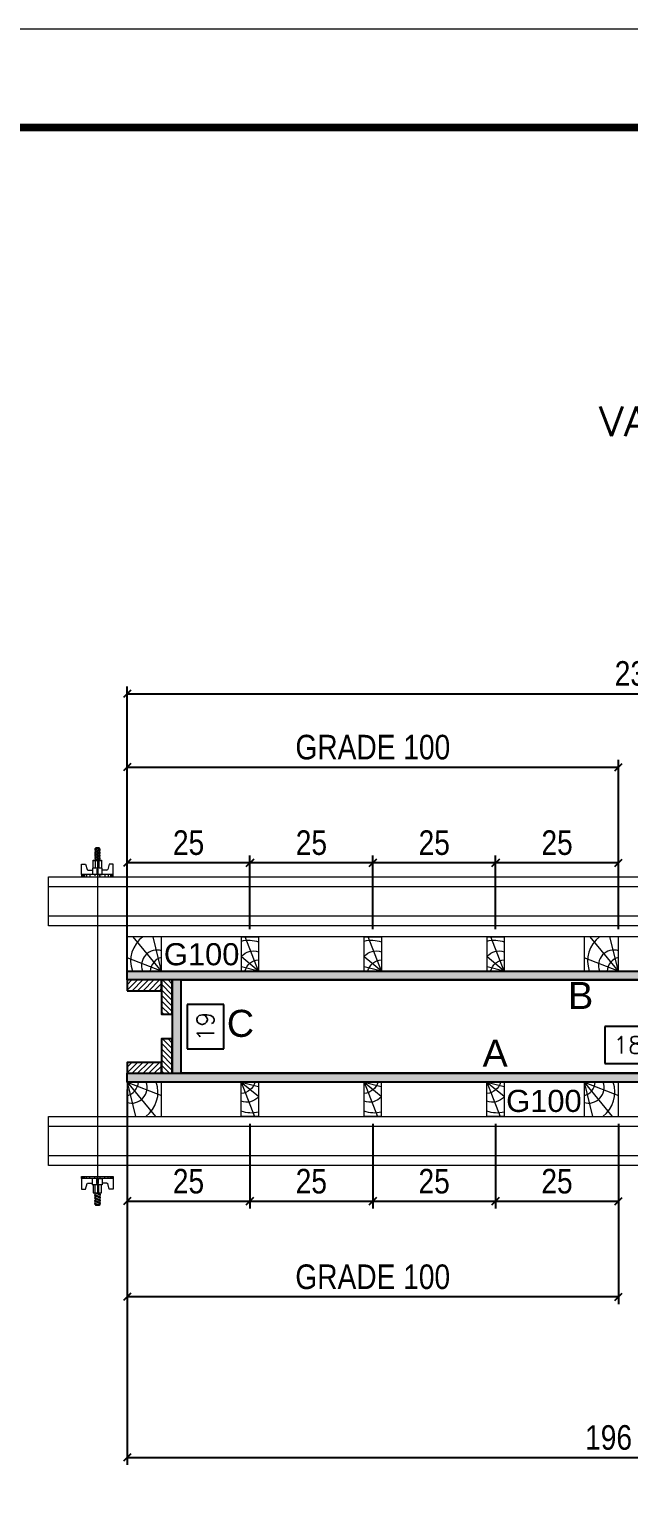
# Model space of a CAD drawing. Extents: x 2949 to 9203, y -16089 to 12527.
# Drawn here: x 8207 to 8451, y -7594 to -6999 of the extents above; entities that cross this region are included whole.
import ezdxf
from ezdxf.enums import TextEntityAlignment as Align

# ---------------------------------------------------------------- set-up
doc = ezdxf.new("R2010")
doc.units = 0
doc.linetypes.add('DASHED', pattern=[0.75, 0.5, -0.25])
doc.linetypes.add('HIDDEN', pattern=[0.375, 0.25, -0.125])
for name, color, linetype, lineweight in [('CONCRETO', 251, 'Continuous', 25), ('Folhas', 255, 'Continuous', 9), ('Hachura', 251, 'Continuous', 9), ('Madeira', 126, 'Continuous', 18), ('Perfil Metálico', 224, 'Continuous', 18), ('SARRAFO DE PRESSAO', 251, 'DASHED', 9), ('Texto Seção', 7, 'Continuous', 15)]:
    doc.layers.add(name, color=color, linetype=linetype, lineweight=lineweight)
for name, color, linetype in [('COTA', 241, 'Continuous'), ('MEIO_PONT', 93, 'Continuous'), ('Painéis', 200, 'Continuous'), ('SARRAFO', 251, 'Continuous'), ('Texto de Titulo', 7, 'Continuous'), ('Texto Qtd Sarr', 242, 'Continuous'), ('TEXTO_GERAL', 7, 'Continuous')]:
    doc.layers.add(name, color=color, linetype=linetype)
doc.styles.add('ARIAL', font='arial.ttf')
doc.styles.add('COTA TECNICA 2X', font='techl___.ttf', dxfattribs={"height": 10})
doc.styles.add('ROMANS', font='romans.shx')
doc.styles.add('SANSSERIF', font='sas_____.pfb')
doc.dimstyles.new('Cota Seção interna', dxfattribs={"dimtxt": 7, "dimasz": 6, "dimexe": 0.18, "dimexo": 2, "dimgap": -4, "dimtad": 3, "dimdec": 1, "dimlfac": 0.5, "dimzin": 12, "dimdsep": 46, "dimtxsty": 'ROMANS', "dimblk": 'ARCHTICK', "dimcen": 0.09, "dimse1": 1, "dimse2": 1, "dimsd1": 1, "dimsd2": 1, "dimclrd": 180, "dimclre": 5, "dimclrt": 1, "dimadec": 0, "dimazin": 3, "dimtfac": 1, "dimtdec": 1, "dimtofl": 0, "dimtmove": 0, "dimatfit": 3, "dimldrblk": 'ARCHTICK', "dimfxl": 1, "dimtolj": 1, "dimtzin": 0, "dimarcsym": 0})
doc.dimstyles.new('SECAO PILAR', dxfattribs={"dimtxt": 10, "dimasz": 3, "dimexe": 3, "dimexo": 3, "dimgap": 3, "dimtad": 1, "dimdec": 1, "dimlfac": 0.5, "dimzin": 12, "dimdsep": 46, "dimtxsty": 'COTA TECNICA 2X', "dimblk1": 'OBLIQUE', "dimblk2": 'OBLIQUE', "dimsah": 1, "dimcen": 0.9, "dimclrd": 256, "dimclre": 256, "dimclrt": 256, "dimadec": 1, "dimazin": 3, "dimtfac": 1, "dimtdec": 1, "dimtmove": 0, "dimatfit": 3, "dimfxl": 1, "dimtolj": 1, "dimtzin": 12, "dimarcsym": 0})

# ---------------------------------------------------------------- blocks, each defined once
blk = doc.blocks.new('9999999999')
at = {"layer": 'Folhas'}
blk.add_lwpolyline([(98138.98, 34190.21), (99623.98, 34190.21), (99623.98, 35240.21), (98138.98, 35240.21)], close=True, dxfattribs=at)
at = {"layer": 'Folhas', "color": 30, "const_width": 3}
blk.add_lwpolyline([(98213.98, 34230.21), (99583.98, 34230.21), (99583.98, 35200.21), (98213.98, 35200.21)], close=True, dxfattribs=at)
blk = doc.blocks.new('*D2616')
at = {"layer": 'COTA', "color": 180, "lineweight": -2, "transparency": 16777216}
for p, q in [((8286.14, -7396.04), (8271.14, -7396.04)), ((8271.14, -7396.04), (8271.14, -7414.04)), ((8286.14, -7414.04), (8286.14, -7396.04)), ((8271.14, -7414.04), (8286.14, -7414.04))]:
    blk.add_line(p, q, dxfattribs=at)
at = {"layer": 'Defpoints', "color": 0, "transparency": 16777216}
for p in [(8269.14, -7386.04), (8269.14, -7424.04), (8290.14, -7424.04)]:
    blk.add_point(p, dxfattribs=at)
at = {"layer": 'COTA', "color": 1, "transparency": 16777216, "insert": (8278.64, -7405.04), "char_height": 7, "attachment_point": 5, "rotation": 90, "style": 'ROMANS'}
blk.add_mtext('\\A1;19', dxfattribs=at)
blk = doc.blocks.new('_ArchTick')
at = {"color": 0, "linetype": 'ByBlock', "const_width": 0.15}
blk.add_lwpolyline([(-0.5, -0.5), (0.5, 0.5)], dxfattribs=at)
blk = doc.blocks.new('*D2636')
at = {"layer": 'COTA', "color": 180, "lineweight": -2, "transparency": 16777216}
for p, q in [((8496.74, -7385.54), (8470.74, -7385.54)), ((8470.74, -7385.54), (8470.74, -7400.54)), ((8496.74, -7400.54), (8496.74, -7385.54)), ((8470.74, -7400.54), (8496.74, -7400.54))]:
    blk.add_line(p, q, dxfattribs=at)
at = {"layer": 'Defpoints', "color": 0, "transparency": 16777216}
for p in [(8268.74, -7386.04), (8698.74, -7386.04), (8268.74, -7404.54)]:
    blk.add_point(p, dxfattribs=at)
at = {"layer": 'COTA', "color": 1, "transparency": 16777216, "insert": (8483.74, -7393.04), "char_height": 7, "attachment_point": 5, "style": 'ROMANS'}
blk.add_mtext('\\A1;215', dxfattribs=at)
blk = doc.blocks.new('C')
at = {"layer": 'Hachura', "color": 0}
for p, q in [((0, 3.22), (0, -3.22)), ((0.45, 3.22), (0, 3.22)), ((0.46, 3.16), (0, 3.16)), ((0.46, 3.05), (0, 3.05)), ((0.45, -3.23), (0.45, 3.22)), ((0.45, 3.22), (2.58, 3.22)), ((2.58, 3.22), (2.58, 2.39)), ((0.46, 2.88), (0, 2.88)), ((0, 2.75), (0, -1.16)), ((0.46, 2.65), (0, 2.65)), ((0.46, 2.23), (0, 2.23)), ((0.46, 1.51), (0, 1.51)), ((0.39, 0.49), (0.17, 0.49)), ((1.74, 0.97), (0.45, 0.97)), ((1.45, 0.1), (0.45, 0.1)), ((1.35, 1.94), (1.35, 0.96)), ((2.58, 2.39), (1.47, 2.09)), ((1.74, -0.97), (1.74, 0.97)), ((1.74, 0.97), (1.74, 0.84)), ((1.74, 0.97), (1.74, 0.84)), ((1.74, 0.84), (3.35, 0.84)), ((3.35, 0.45), (1.74, 0.45)), ((3.32, 0.84), (3.32, -0.84)), ((3.35, 0.84), (3.35, -0.84)), ((3.68, 0.45), (3.35, 0.45)), ((3.84, -0.52), (3.35, 0.45)), ((3.35, 0.06), (3.67, -0.57)), ((3.68, 0.45), (4.16, -0.52)), ((3.72, 0.5), (4.25, -0.57)), ((4.37, -0.55), (3.83, 0.53)), ((4.15, 0.45), (3.93, 0.45)), ((4.42, -0.52), (3.93, 0.45)), ((4.15, 0.45), (4.26, 0.45)), ((4.26, 0.45), (4.74, -0.52)), ((4.3, 0.5), (4.83, -0.57)), ((4.95, -0.55), (4.41, 0.53)), ((4.51, 0.45), (4.84, 0.45)), ((5, -0.52), (4.51, 0.45)), ((4.84, 0.45), (5.32, -0.52)), ((4.88, 0.5), (5.41, -0.57)), ((5.53, -0.55), (4.99, 0.53)), ((5.58, -0.52), (5.09, 0.45)), ((5.42, 0.45), (5.09, 0.45)), ((5.58, -0.52), (5.09, 0.45)), ((5.42, 0.45), (5.74, -0.19)), ((5.46, 0.5), (5.74, -0.07)), ((5.74, 0.19), (5.57, 0.53)), ((5.74, 0.32), (5.68, 0.45)), ((5.68, 0.45), (5.74, 0.45)), ((5.74, 0.45), (5.9, 0.29)), ((5.74, 0.45), (5.74, -0.52)), ((5.9, -0.36), (5.9, 0.29)), ((0.45, 0), (0, 0)), ((0.46, -1.52), (0, -1.52)), ((0.46, -2.23), (0, -2.23)), ((0.46, -2.65), (0, -2.65)), ((0.46, -2.88), (0, -2.88)), ((0.08, -0.48), (0.29, -0.48)), ((0.29, -0.48), (0.4, -0.48)), ((0.45, 0), (0.45, -0.97)), ((0.45, -0.16), (1.45, -0.16)), ((0.45, -0.65), (0.45, -0.32)), ((0.45, -3.23), (0.45, -0.65)), ((0.45, -0.97), (1.74, -0.97)), ((1.35, -1.94), (1.35, -0.97)), ((2.58, -2.39), (1.47, -2.1)), ((3.35, -0.32), (1.74, -0.32)), ((3.35, -0.84), (1.74, -0.84)), ((2.58, -3.23), (2.58, -2.39)), ((3.35, -0.07), (3.58, -0.52)), ((3.35, -0.52), (3.58, -0.52)), ((3.84, -0.52), (4.16, -0.52)), ((4.42, -0.52), (4.74, -0.52)), ((4.63, -0.52), (4.74, -0.52)), ((5, -0.52), (5.32, -0.52)), ((5.58, -0.52), (5.74, -0.52)), ((5.74, -0.52), (5.9, -0.36)), ((5.74, -0.52), (5.74, -0.52)), ((0.46, -3.05), (0, -3.05)), ((0.46, -3.16), (0, -3.16)), ((0, -3.22), (2.57, -3.22))]:
    blk.add_line(p, q, dxfattribs=at)
for centre, radius, start, end in [((1.52, 1.94), 0.161, 104.7436, 180), ((1.44, -0.03), 0.129, 272.695, 87.305), ((3.81, 0.39), 0.143, 25.5688, 154.4312), ((4.39, 0.39), 0.143, 25.5688, 154.4312), ((4.97, 0.39), 0.143, 25.5688, 154.4312), ((5.55, 0.39), 0.143, 25.5688, 154.4312), ((0.17, -0.37), 0.174, 221.744, 317.8592), ((1.52, -1.94), 0.161, 180, 255.2564), ((3.71, -0.4), 0.174, 222.1408, 318.256), ((4.29, -0.4), 0.174, 222.1408, 318.256), ((4.87, -0.4), 0.174, 222.1408, 318.256), ((5.45, -0.4), 0.174, 222.1408, 318.256), ((5.61, -0.4), 0.174, 317.8592, 318.256)]:
    blk.add_arc(centre, radius, start, end, dxfattribs=at)
blk = doc.blocks.new('titulo1')
at = {"layer": 'Defpoints', "color": 252, "linetype": 'HIDDEN', "ltscale": 2}
blk.add_line((0, 0), (0, 125), dxfattribs=at)
at = {"layer": 'Defpoints', "style": 'ROMANS', "oblique": 15}
blk.add_attdef('FOLHA', text='', height=10, dxfattribs=at).set_placement((0, 15.58), align=Align.MIDDLE_CENTER)
at = {"layer": 'Texto Qtd Sarr', "color": 3, "style": 'ROMANS', "oblique": 15}
for tag, height, p in [('TITULO', 17, (0, 71.45)), ('SEÇÃO', 12, (0, 41.55))]:
    blk.add_attdef(tag, text='', height=height, dxfattribs=at).set_placement(p, align=Align.MIDDLE_CENTER)
blk = doc.blocks.new('_Oblique')
at = {"color": 0, "linetype": 'ByBlock', "lineweight": -2}
blk.add_line((-0.5, -0.5), (0.5, 0.5), dxfattribs=at)
blk = doc.blocks.new('*D2637')
at = {"layer": 'COTA', "linetype": 'ByBlock', "lineweight": -2, "transparency": 16777216}
for p, q in [((8246.74, -7383.04), (8246.74, -7266.59)), ((8246.74, -7269.59), (8716.34, -7269.59)), ((8716.34, -7379.44), (8716.34, -7266.59))]:
    blk.add_line(p, q, dxfattribs=at)
at = {"layer": 'Defpoints', "color": 0, "linetype": 'ByBlock', "transparency": 16777216}
for p in [(8716.34, -7269.59), (8716.34, -7382.44), (8246.74, -7386.04)]:
    blk.add_point(p, dxfattribs=at)
at = {"layer": 'COTA', "linetype": 'ByBlock', "lineweight": -2, "transparency": 16777216, "xscale": 3, "yscale": 3, "zscale": 3, "rotation": 180}
blk.add_blockref('_Oblique', (8246.74, -7269.59), dxfattribs=at)
at = {"layer": 'COTA', "linetype": 'ByBlock', "lineweight": -2, "transparency": 16777216, "xscale": 3, "yscale": 3, "zscale": 3}
blk.add_blockref('_Oblique', (8716.34, -7269.59), dxfattribs=at)
at = {"layer": 'COTA', "linetype": 'ByBlock', "transparency": 16777216, "insert": (8481.54, -7261.35), "char_height": 10, "attachment_point": 5, "style": 'COTA TECNICA 2X'}
blk.add_mtext('\\A1;234.8 PAINEL', dxfattribs=at)
blk = doc.blocks.new('*D2624')
at = {"layer": 'COTA', "lineweight": -2, "transparency": 16777216}
for p, q in [((8246.78, -7365.44), (8246.78, -7296.44)), ((8246.78, -7299.44), (8446.78, -7299.44)), ((8446.78, -7365.44), (8446.78, -7296.44))]:
    blk.add_line(p, q, dxfattribs=at)
at = {"layer": 'Defpoints', "color": 0, "transparency": 16777216}
for p in [(8446.78, -7299.44), (8246.78, -7368.44), (8446.78, -7368.44)]:
    blk.add_point(p, dxfattribs=at)
at = {"layer": 'COTA', "lineweight": -2, "transparency": 16777216, "xscale": 3, "yscale": 3, "zscale": 3, "rotation": 180}
blk.add_blockref('_Oblique', (8246.78, -7299.44), dxfattribs=at)
at = {"layer": 'COTA', "lineweight": -2, "transparency": 16777216, "xscale": 3, "yscale": 3, "zscale": 3}
blk.add_blockref('_Oblique', (8446.78, -7299.44), dxfattribs=at)
at = {"layer": 'COTA', "transparency": 16777216, "insert": (8346.78, -7291.34), "char_height": 10, "attachment_point": 5, "style": 'COTA TECNICA 2X'}
blk.add_mtext('\\A1;GRADE 100', dxfattribs=at)
blk = doc.blocks.new('PONTALETE')
at = {"layer": 'Madeira'}
for q in [(2.71, 7), (7, 5.76), (7, 1.74)]:
    blk.add_line((0, 0), q, dxfattribs=at)
blk.add_lwpolyline([(0, 0), (7, 0), (7, 7), (0, 7)], close=True, dxfattribs=at)
for centre, radius, start, end in [((2.04, 0.06), 6.23, 37.2818, 109.0913), ((1.09, 0.9), 3.19, 343.603, 109.9847), ((-0.21, -0.78), 3.09, 14.6322, 86.0383)]:
    blk.add_arc(centre, radius, start, end, dxfattribs=at)
blk = doc.blocks.new('MEIO PONTALETE')
at = {"layer": 'Madeira'}
for q in [(2.71, 7), (3.5, 2.88), (3.5, 0.87)]:
    blk.add_line((0, 0), q, dxfattribs=at)
blk.add_lwpolyline([(0, 0), (3.5, 0), (3.5, 7), (0, 7)], close=True, dxfattribs=at)
for centre, radius, start, end in [((2.04, 0.06), 6.23, 76.4499, 109.0913), ((1.09, 0.9), 3.19, 40.9063, 109.9847), ((-0.21, -0.78), 3.09, 14.6322, 86.0383)]:
    blk.add_arc(centre, radius, start, end, dxfattribs=at)
blk = doc.blocks.new('*D2643')
at = {"layer": 'COTA', "lineweight": -2, "transparency": 16777216}
for p, q in [((8296.78, -7365.44), (8296.78, -7335.33)), ((8346.78, -7365.44), (8346.78, -7335.33)), ((8346.78, -7338.33), (8296.78, -7338.33))]:
    blk.add_line(p, q, dxfattribs=at)
at = {"layer": 'Defpoints', "color": 0, "transparency": 16777216}
for p in [(8296.78, -7338.33), (8296.78, -7368.44), (8346.78, -7368.44)]:
    blk.add_point(p, dxfattribs=at)
at = {"layer": 'COTA', "lineweight": -2, "transparency": 16777216, "xscale": 3, "yscale": 3, "zscale": 3, "rotation": 180}
blk.add_blockref('_Oblique', (8296.78, -7338.33), dxfattribs=at)
at = {"layer": 'COTA', "lineweight": -2, "transparency": 16777216, "xscale": 3, "yscale": 3, "zscale": 3}
blk.add_blockref('_Oblique', (8346.78, -7338.33), dxfattribs=at)
at = {"layer": 'COTA', "transparency": 16777216, "insert": (8321.78, -7330.22), "char_height": 10, "attachment_point": 5, "style": 'COTA TECNICA 2X'}
blk.add_mtext('\\A1;25', dxfattribs=at)
blk = doc.blocks.new('*D2644')
at = {"layer": 'COTA', "lineweight": -2, "transparency": 16777216}
for p, q in [((8246.78, -7365.44), (8246.78, -7335.33)), ((8296.78, -7365.44), (8296.78, -7335.33)), ((8296.78, -7338.33), (8246.78, -7338.33))]:
    blk.add_line(p, q, dxfattribs=at)
at = {"layer": 'Defpoints', "color": 0, "transparency": 16777216}
for p in [(8246.78, -7338.33), (8246.78, -7368.44), (8296.78, -7368.44)]:
    blk.add_point(p, dxfattribs=at)
at = {"layer": 'COTA', "lineweight": -2, "transparency": 16777216, "xscale": 3, "yscale": 3, "zscale": 3, "rotation": 180}
blk.add_blockref('_Oblique', (8246.78, -7338.33), dxfattribs=at)
at = {"layer": 'COTA', "lineweight": -2, "transparency": 16777216, "xscale": 3, "yscale": 3, "zscale": 3}
blk.add_blockref('_Oblique', (8296.78, -7338.33), dxfattribs=at)
at = {"layer": 'COTA', "transparency": 16777216, "insert": (8271.78, -7330.22), "char_height": 10, "attachment_point": 5, "style": 'COTA TECNICA 2X'}
blk.add_mtext('\\A1;25', dxfattribs=at)
blk = doc.blocks.new('*D2625')
at = {"layer": 'COTA', "lineweight": -2, "transparency": 16777216}
for p, q in [((8396.78, -7365.44), (8396.78, -7335.33)), ((8446.78, -7365.44), (8446.78, -7335.33)), ((8446.78, -7338.33), (8396.78, -7338.33))]:
    blk.add_line(p, q, dxfattribs=at)
at = {"layer": 'Defpoints', "color": 0, "transparency": 16777216}
for p in [(8396.78, -7338.33), (8396.78, -7368.44), (8446.78, -7368.44)]:
    blk.add_point(p, dxfattribs=at)
at = {"layer": 'COTA', "lineweight": -2, "transparency": 16777216, "xscale": 3, "yscale": 3, "zscale": 3, "rotation": 180}
blk.add_blockref('_Oblique', (8396.78, -7338.33), dxfattribs=at)
at = {"layer": 'COTA', "lineweight": -2, "transparency": 16777216, "xscale": 3, "yscale": 3, "zscale": 3}
blk.add_blockref('_Oblique', (8446.78, -7338.33), dxfattribs=at)
at = {"layer": 'COTA', "transparency": 16777216, "insert": (8421.78, -7330.22), "char_height": 10, "attachment_point": 5, "style": 'COTA TECNICA 2X'}
blk.add_mtext('\\A1;25', dxfattribs=at)
blk = doc.blocks.new('*D2645')
at = {"layer": 'COTA', "lineweight": -2, "transparency": 16777216}
for p, q in [((8346.78, -7365.44), (8346.78, -7335.33)), ((8396.78, -7365.44), (8396.78, -7335.33)), ((8396.78, -7338.33), (8346.78, -7338.33))]:
    blk.add_line(p, q, dxfattribs=at)
at = {"layer": 'Defpoints', "color": 0, "transparency": 16777216}
for p in [(8346.78, -7338.33), (8346.78, -7368.44), (8396.78, -7368.44)]:
    blk.add_point(p, dxfattribs=at)
at = {"layer": 'COTA', "lineweight": -2, "transparency": 16777216, "xscale": 3, "yscale": 3, "zscale": 3, "rotation": 180}
blk.add_blockref('_Oblique', (8346.78, -7338.33), dxfattribs=at)
at = {"layer": 'COTA', "lineweight": -2, "transparency": 16777216, "xscale": 3, "yscale": 3, "zscale": 3}
blk.add_blockref('_Oblique', (8396.78, -7338.33), dxfattribs=at)
at = {"layer": 'COTA', "transparency": 16777216, "insert": (8371.78, -7330.22), "char_height": 10, "attachment_point": 5, "style": 'COTA TECNICA 2X'}
blk.add_mtext('\\A1;25', dxfattribs=at)
blk = doc.blocks.new('*D2646')
at = {"layer": 'COTA', "color": 180, "lineweight": -2, "transparency": 16777216}
for p, q in [((8466.24, -7405.04), (8441.24, -7405.04)), ((8441.24, -7405.04), (8441.24, -7420.04)), ((8466.24, -7420.04), (8466.24, -7405.04)), ((8441.24, -7420.04), (8466.24, -7420.04))]:
    blk.add_line(p, q, dxfattribs=at)
at = {"layer": 'Defpoints', "color": 0, "transparency": 16777216}
for p in [(8268.74, -7424.04), (8638.74, -7424.04), (8638.74, -7424.04)]:
    blk.add_point(p, dxfattribs=at)
at = {"layer": 'COTA', "color": 1, "transparency": 16777216, "insert": (8453.74, -7412.54), "char_height": 7, "attachment_point": 5, "style": 'ROMANS'}
blk.add_mtext('\\A1;185', dxfattribs=at)
blk = doc.blocks.new('*D2626')
at = {"layer": 'COTA', "lineweight": -2, "transparency": 16777216}
for p, q in [((8246.74, -7449.04), (8246.74, -7518.04)), ((8446.74, -7449.04), (8446.74, -7518.04)), ((8446.74, -7515.04), (8246.74, -7515.04))]:
    blk.add_line(p, q, dxfattribs=at)
at = {"layer": 'Defpoints', "color": 0, "transparency": 16777216}
for p in [(8246.74, -7446.04), (8446.74, -7446.04), (8246.74, -7515.04)]:
    blk.add_point(p, dxfattribs=at)
at = {"layer": 'COTA', "lineweight": -2, "transparency": 16777216, "xscale": 3, "yscale": 3, "zscale": 3, "rotation": 180}
blk.add_blockref('_Oblique', (8246.74, -7515.04), dxfattribs=at)
at = {"layer": 'COTA', "lineweight": -2, "transparency": 16777216, "xscale": 3, "yscale": 3, "zscale": 3}
blk.add_blockref('_Oblique', (8446.74, -7515.04), dxfattribs=at)
at = {"layer": 'COTA', "transparency": 16777216, "insert": (8346.74, -7506.94), "char_height": 10, "attachment_point": 5, "style": 'COTA TECNICA 2X'}
blk.add_mtext('\\A1;GRADE 100', dxfattribs=at)
blk = doc.blocks.new('*D2647')
at = {"layer": 'COTA', "lineweight": -2, "transparency": 16777216}
for p, q in [((8346.74, -7444.64), (8346.74, -7479.15)), ((8396.74, -7444.64), (8396.74, -7479.15)), ((8346.74, -7476.15), (8396.74, -7476.15))]:
    blk.add_line(p, q, dxfattribs=at)
at = {"layer": 'Defpoints', "color": 0, "transparency": 16777216}
for p in [(8346.74, -7441.64), (8396.74, -7441.64), (8396.74, -7476.15)]:
    blk.add_point(p, dxfattribs=at)
at = {"layer": 'COTA', "lineweight": -2, "transparency": 16777216, "xscale": 3, "yscale": 3, "zscale": 3, "rotation": 180}
blk.add_blockref('_Oblique', (8346.74, -7476.15), dxfattribs=at)
at = {"layer": 'COTA', "lineweight": -2, "transparency": 16777216, "xscale": 3, "yscale": 3, "zscale": 3}
blk.add_blockref('_Oblique', (8396.74, -7476.15), dxfattribs=at)
at = {"layer": 'COTA', "transparency": 16777216, "insert": (8371.74, -7468.04), "char_height": 10, "attachment_point": 5, "style": 'COTA TECNICA 2X'}
blk.add_mtext('\\A1;25', dxfattribs=at)
blk = doc.blocks.new('*D2648')
at = {"layer": 'COTA', "lineweight": -2, "transparency": 16777216}
for p, q in [((8396.74, -7444.64), (8396.74, -7479.15)), ((8446.74, -7444.64), (8446.74, -7479.15)), ((8396.74, -7476.15), (8446.74, -7476.15))]:
    blk.add_line(p, q, dxfattribs=at)
at = {"layer": 'Defpoints', "color": 0, "transparency": 16777216}
for p in [(8396.74, -7441.64), (8446.74, -7441.64), (8446.74, -7476.15)]:
    blk.add_point(p, dxfattribs=at)
at = {"layer": 'COTA', "lineweight": -2, "transparency": 16777216, "xscale": 3, "yscale": 3, "zscale": 3, "rotation": 180}
blk.add_blockref('_Oblique', (8396.74, -7476.15), dxfattribs=at)
at = {"layer": 'COTA', "lineweight": -2, "transparency": 16777216, "xscale": 3, "yscale": 3, "zscale": 3}
blk.add_blockref('_Oblique', (8446.74, -7476.15), dxfattribs=at)
at = {"layer": 'COTA', "transparency": 16777216, "insert": (8421.74, -7468.04), "char_height": 10, "attachment_point": 5, "style": 'COTA TECNICA 2X'}
blk.add_mtext('\\A1;25', dxfattribs=at)
blk = doc.blocks.new('*D2627')
at = {"layer": 'COTA', "lineweight": -2, "transparency": 16777216}
for p, q in [((8246.74, -7449.04), (8246.74, -7479.15)), ((8296.74, -7449.04), (8296.74, -7479.15)), ((8246.74, -7476.15), (8296.74, -7476.15))]:
    blk.add_line(p, q, dxfattribs=at)
at = {"layer": 'Defpoints', "color": 0, "transparency": 16777216}
for p in [(8246.74, -7446.04), (8296.74, -7446.04), (8296.74, -7476.15)]:
    blk.add_point(p, dxfattribs=at)
at = {"layer": 'COTA', "lineweight": -2, "transparency": 16777216, "xscale": 3, "yscale": 3, "zscale": 3, "rotation": 180}
blk.add_blockref('_Oblique', (8246.74, -7476.15), dxfattribs=at)
at = {"layer": 'COTA', "lineweight": -2, "transparency": 16777216, "xscale": 3, "yscale": 3, "zscale": 3}
blk.add_blockref('_Oblique', (8296.74, -7476.15), dxfattribs=at)
at = {"layer": 'COTA', "transparency": 16777216, "insert": (8271.74, -7468.04), "char_height": 10, "attachment_point": 5, "style": 'COTA TECNICA 2X'}
blk.add_mtext('\\A1;25', dxfattribs=at)
blk = doc.blocks.new('*D2649')
at = {"layer": 'COTA', "lineweight": -2, "transparency": 16777216}
for p, q in [((8296.74, -7444.64), (8296.74, -7479.15)), ((8346.74, -7444.64), (8346.74, -7479.15)), ((8296.74, -7476.15), (8346.74, -7476.15))]:
    blk.add_line(p, q, dxfattribs=at)
at = {"layer": 'Defpoints', "color": 0, "transparency": 16777216}
for p in [(8296.74, -7441.64), (8346.74, -7441.64), (8346.74, -7476.15)]:
    blk.add_point(p, dxfattribs=at)
at = {"layer": 'COTA', "lineweight": -2, "transparency": 16777216, "xscale": 3, "yscale": 3, "zscale": 3, "rotation": 180}
blk.add_blockref('_Oblique', (8296.74, -7476.15), dxfattribs=at)
at = {"layer": 'COTA', "lineweight": -2, "transparency": 16777216, "xscale": 3, "yscale": 3, "zscale": 3}
blk.add_blockref('_Oblique', (8346.74, -7476.15), dxfattribs=at)
at = {"layer": 'COTA', "transparency": 16777216, "insert": (8321.74, -7468.04), "char_height": 10, "attachment_point": 5, "style": 'COTA TECNICA 2X'}
blk.add_mtext('\\A1;25', dxfattribs=at)
blk = doc.blocks.new('*D2651')
at = {"layer": 'COTA', "linetype": 'ByBlock', "lineweight": -2, "transparency": 16777216}
for p, q in [((8246.74, -7430.64), (8246.74, -7583.49)), ((8638.74, -7430.64), (8638.74, -7583.49)), ((8246.74, -7580.49), (8638.74, -7580.49))]:
    blk.add_line(p, q, dxfattribs=at)
at = {"layer": 'Defpoints', "color": 0, "linetype": 'ByBlock', "transparency": 16777216}
for p in [(8246.74, -7427.64), (8638.74, -7427.64), (8638.74, -7580.49)]:
    blk.add_point(p, dxfattribs=at)
at = {"layer": 'COTA', "linetype": 'ByBlock', "lineweight": -2, "transparency": 16777216, "xscale": 3, "yscale": 3, "zscale": 3, "rotation": 180}
blk.add_blockref('_Oblique', (8246.74, -7580.49), dxfattribs=at)
at = {"layer": 'COTA', "linetype": 'ByBlock', "lineweight": -2, "transparency": 16777216, "xscale": 3, "yscale": 3, "zscale": 3}
blk.add_blockref('_Oblique', (8638.74, -7580.49), dxfattribs=at)
at = {"layer": 'COTA', "linetype": 'ByBlock', "transparency": 16777216, "insert": (8442.74, -7572.36), "char_height": 10, "attachment_point": 5, "style": 'COTA TECNICA 2X'}
blk.add_mtext('\\A1;196', dxfattribs=at)

msp = doc.modelspace()

# ---------------------------------------------------------------- hatches: boundary and pattern name
at = {"layer": 'Hachura'}
h = msp.add_hatch(color=256, dxfattribs=at)
h.dxf.hatch_style = 1
h.paths.add_polyline_path([(8716.34, -7382.44), (8716.34, -7386.04), (8246.74, -7386.04), (8246.74, -7382.44)])
h = msp.add_hatch(dxfattribs=at)
h.set_pattern_fill('ANSI31', color=256, scale=0.5, angle=180, style=0)
h.set_pattern_definition([(225, (-529.8022, -30178.2469), (1.12253202, -1.12253202), [])])
h.paths.add_polyline_path([(8260.74, -7386.04), (8260.74, -7390.44), (8246.74, -7390.44), (8246.74, -7386.04)])
h = msp.add_hatch(dxfattribs=at)
h.set_pattern_fill('ANSI31', color=256, scale=0.5, angle=90, style=0)
h.set_pattern_definition([(135, (-13601.0585, 2334.9131), (-1.12253202, -1.12253202), [])])
h.paths.add_polyline_path([(8260.74, -7386.04), (8265.14, -7386.04), (8265.14, -7400.04), (8260.74, -7400.04)])
h = msp.add_hatch(color=256, dxfattribs=at)
h.dxf.hatch_style = 1
h.paths.add_polyline_path([(8268.74, -7386.04), (8265.14, -7386.04), (8265.14, -7424.04), (8268.74, -7424.04)])
h = msp.add_hatch(dxfattribs=at)
h.set_pattern_fill('ANSI31', color=256, scale=0.5, angle=90, style=0)
h.set_pattern_definition([(135, (-13601.0585, 2310.9131), (-1.12253202, -1.12253202), [])])
h.paths.add_polyline_path([(8260.74, -7410.04), (8265.14, -7410.04), (8265.14, -7424.04), (8260.74, -7424.04)])
h = msp.add_hatch(dxfattribs=at)
h.set_pattern_fill('ANSI31', color=256, scale=0.5, angle=180, style=0)
h.set_pattern_definition([(225, (-529.8022, -30211.8469), (1.12253202, -1.12253202), [])])
h.paths.add_polyline_path([(8260.74, -7419.64), (8260.74, -7424.04), (8246.74, -7424.04), (8246.74, -7419.64)])
h = msp.add_hatch(color=256, dxfattribs=at)
h.dxf.hatch_style = 1
h.paths.add_polyline_path([(8246.74, -7424.04), (8638.74, -7424.04), (8638.74, -7427.64), (8246.74, -7427.64)])

# ---------------------------------------------------------------- linework, layer by layer
at = {"layer": 'CONCRETO', "color": 2}
msp.add_lwpolyline([(8698.74, -7536.04), (8638.74, -7536.04), (8638.74, -7424.04), (8268.74, -7424.04), (8268.74, -7386.04), (8698.74, -7386.04)], close=True, dxfattribs=at)
at = {"layer": 'Hachura'}
msp.add_line((8234.65, -7333.24), (8234.66, -7473.04), dxfattribs=at)
at = {"layer": 'Madeira'}
for points in [[(8716.34, -7382.44), (8716.34, -7368.44), (8246.78, -7368.44), (8246.78, -7382.44)], [(8246.78, -7368.44), (8246.78, -7382.44), (8446.78, -7382.44), (8446.78, -7368.44)], [(8446.74, -7441.64), (8446.74, -7427.64), (8246.74, -7427.64), (8246.74, -7441.64)]]:
    msp.add_lwpolyline(points, close=True, dxfattribs=at)
at = {"layer": 'Painéis'}
for points in [[(8716.34, -7382.44), (8716.34, -7386.04), (8246.74, -7386.04), (8246.74, -7382.44)], [(8268.74, -7386.04), (8265.14, -7386.04), (8265.14, -7424.04), (8268.74, -7424.04)], [(8246.74, -7424.04), (8638.74, -7424.04), (8638.74, -7427.64), (8246.74, -7427.64)]]:
    msp.add_lwpolyline(points, close=True, dxfattribs=at)
at = {"layer": 'Perfil Metálico'}
for points in [[(8214.8, -7364.04), (8214.8, -7344.04), (8759.06, -7344.04), (8759.06, -7364.04)], [(8759.06, -7348.04), (8759.06, -7360.04), (8214.8, -7360.04), (8214.8, -7348.04)], [(8214.8, -7461.64), (8214.8, -7441.64), (8621.14, -7441.64), (8621.14, -7461.64)], [(8621.14, -7445.64), (8621.14, -7457.64), (8214.8, -7457.64), (8214.8, -7445.64)]]:
    msp.add_lwpolyline(points, close=True, dxfattribs=at)
at = {"layer": 'SARRAFO'}
for points in [[(8246.74, -7390.44), (8260.74, -7390.44), (8260.74, -7386.04), (8246.74, -7386.04)], [(8265.14, -7400.04), (8265.14, -7386.04), (8260.74, -7386.04), (8260.74, -7400.04)], [(8265.14, -7424.04), (8265.14, -7410.04), (8260.74, -7410.04), (8260.74, -7424.04)], [(8246.74, -7424.04), (8260.74, -7424.04), (8260.74, -7419.64), (8246.74, -7419.64)]]:
    msp.add_lwpolyline(points, close=True, dxfattribs=at)

# ---------------------------------------------------------------- block references
at = {"layer": 'Hachura', "linetype": 'Continuous', "yscale": 2, "zscale": 2}
for p, xscale, rotation in [((8234.65, -7344.04), 2, 90.00000000000001), ((8234.65, -7466.04), -2, 90)]:
    msp.add_blockref('C', p, dxfattribs=dict(at, xscale=xscale, rotation=rotation))
at = {"layer": 'MEIO_PONT'}
for name, p, xscale, yscale, zscale, rotation in [('PONTALETE', (8260.78, -7382.44), 2, 2, 2, 89.99999999999999), ('PONTALETE', (8446.78, -7382.44), 2, 2, 2, 89.99999999999999), ('PONTALETE', (8246.74, -7427.64), 2, 2, 2, 270), ('MEIO PONTALETE', (8293.24, -7427.64), -1.999999997962732, 1.999999997962732, 1.999999997962732, 180), ('MEIO PONTALETE', (8343.24, -7427.64), -1.999999997962732, 1.999999997962732, 1.999999997962732, 180), ('MEIO PONTALETE', (8393.24, -7427.64), -1.999999997962732, 1.999999997962732, 1.999999997962732, 180), ('PONTALETE', (8432.74, -7427.64), 2, 2, 2, 270)]:
    msp.add_blockref(name, p, dxfattribs=dict(at, xscale=xscale, yscale=yscale, zscale=zscale, rotation=rotation))
at = {"layer": 'MEIO_PONT', "xscale": -1.999999997962732, "yscale": 1.999999997962732, "zscale": 1.999999997962732}
for p in [(8300.28, -7382.44), (8350.28, -7382.44), (8400.28, -7382.44)]:
    msp.add_blockref('MEIO PONTALETE', p, dxfattribs=at)
at = {"layer": 'SARRAFO DE PRESSAO', "color": 6, "linetype": 'ByBlock'}
msp.add_blockref('9999999999', (-90434.94, -42239.25), dxfattribs=at)
at = {"layer": 'Texto Seção'}
ref = msp.add_blockref('titulo1', (8477.53, -7216.14), dxfattribs=at)
ref.add_attrib('TITULO', 'P34', dxfattribs={"layer": 'Texto de Titulo', "color": 7, "height": 17, "style": 'ROMANS', "width": 1.1}).set_placement((8477.53, -7128.64), align=Align.MIDDLE_CENTER)
ref.add_attrib('SEÇÃO', 'VARIAVEL', dxfattribs={"layer": 'Texto de Titulo', "color": 7, "height": 12, "style": 'ROMANS', "width": 1.1}).set_placement((8477.53, -7158.64), align=Align.MIDDLE_CENTER)

# ---------------------------------------------------------------- texts
at = {"layer": 'Texto Seção', "color": 0, "linetype": 'Continuous', "style": 'SANSSERIF'}
for p in [(8261.72, -7375.58), (8401.04, -7435.29)]:
    msp.add_text('G100', height=9, dxfattribs=at).set_placement(p, align=Align.MIDDLE_LEFT)
at = {"layer": 'TEXTO_GERAL', "style": 'ARIAL'}
for s, p in [('B', (8431.37, -7392.38)), ('C', (8292.9, -7403.72)), ('A', (8396.57, -7415.89))]:
    msp.add_text(s, height=11, dxfattribs=at).set_placement(p, align=Align.MIDDLE_CENTER)

# ---------------------------------------------------------------- dimensions: what is measured, and where the dimension line sits
at = {"layer": 'COTA', "linetype": 'ByBlock'}
dim = msp.add_linear_dim(base=(8716.34, -7269.59), p1=(8246.74, -7386.04), p2=(8716.34, -7382.44), text='<> PAINEL', dimstyle='SECAO PILAR', override={"dimtmove": 1}, dxfattribs=at)
dim.commit()
dim.dimension.update_dxf_attribs({"geometry": '*D2637', "text_midpoint": (8481.54, -7261.35)})
at = {"layer": 'COTA'}
dim = msp.add_linear_dim(base=(8446.78, -7299.44), p1=(8246.78, -7368.44), p2=(8446.78, -7368.44), text='GRADE <>', dimstyle='SECAO PILAR', dxfattribs=at)
dim.commit()
dim.dimension.update_dxf_attribs({"geometry": '*D2624', "text_midpoint": (8346.78, -7291.34)})
for base, p1, p2, picture, middle in [((8246.78, -7338.33), (8296.78, -7368.44), (8246.78, -7368.44), '*D2644', (8271.78, -7330.22)), ((8296.78, -7338.33), (8346.78, -7368.44), (8296.78, -7368.44), '*D2643', (8321.78, -7330.22)), ((8346.78, -7338.33), (8396.78, -7368.44), (8346.78, -7368.44), '*D2645', (8371.78, -7330.22)), ((8396.78, -7338.33), (8446.78, -7368.44), (8396.78, -7368.44), '*D2625', (8421.78, -7330.22))]:
    dim = msp.add_linear_dim(base=base, p1=p1, p2=p2, dimstyle='SECAO PILAR', dxfattribs=at)
    dim.commit()
    dim.dimension.update_dxf_attribs({"geometry": picture, "text_midpoint": middle})
for base, p1, p2, dimstyle, picture, middle in [((8268.74, -7404.54), (8698.74, -7386.04), (8268.74, -7386.04), 'Cota Seção interna', '*D2636', (8483.74, -7393.04)), ((8346.74, -7476.15), (8296.74, -7441.64), (8346.74, -7441.64), 'SECAO PILAR', '*D2649', (8321.74, -7468.04)), ((8396.74, -7476.15), (8346.74, -7441.64), (8396.74, -7441.64), 'SECAO PILAR', '*D2647', (8371.74, -7468.04)), ((8446.74, -7476.15), (8396.74, -7441.64), (8446.74, -7441.64), 'SECAO PILAR', '*D2648', (8421.74, -7468.04)), ((8296.74, -7476.15), (8246.74, -7446.04), (8296.74, -7446.04), 'SECAO PILAR', '*D2627', (8271.74, -7468.04))]:
    dim = msp.add_linear_dim(base=base, p1=p1, p2=p2, angle=180, dimstyle=dimstyle, dxfattribs=at)
    dim.commit()
    dim.dimension.update_dxf_attribs({"geometry": picture, "text_midpoint": middle})
dim = msp.add_linear_dim(base=(8290.14, -7424.04), p1=(8269.14, -7386.04), p2=(8269.14, -7424.04), angle=270, dimstyle='Cota Seção interna', dxfattribs=at)
dim.commit()
dim.dimension.update_dxf_attribs({"geometry": '*D2616', "text_midpoint": (8290.14, -7405.04), "dimtype": 160})
dim = msp.add_linear_dim(base=(8638.74, -7424.04), p1=(8268.74, -7424.04), p2=(8638.74, -7424.04), dimstyle='Cota Seção interna', dxfattribs=at)
dim.commit()
dim.dimension.update_dxf_attribs({"geometry": '*D2646', "text_midpoint": (8453.74, -7424.04), "dimtype": 160})
at = {"layer": 'COTA', "linetype": 'ByBlock'}
dim = msp.add_linear_dim(base=(8638.74, -7580.49), p1=(8246.74, -7427.64), p2=(8638.74, -7427.64), dimstyle='SECAO PILAR', override={"dimtmove": 1}, dxfattribs=at)
dim.commit()
dim.dimension.update_dxf_attribs({"geometry": '*D2651', "text_midpoint": (8442.74, -7572.36)})
at = {"layer": 'COTA'}
dim = msp.add_linear_dim(base=(8246.74, -7515.04), p1=(8446.74, -7446.04), p2=(8246.74, -7446.04), angle=180, text='GRADE <>', dimstyle='SECAO PILAR', dxfattribs=at)
dim.commit()
dim.dimension.update_dxf_attribs({"geometry": '*D2626', "text_midpoint": (8346.74, -7506.94)})

doc.saveas('drawing.dxf')
